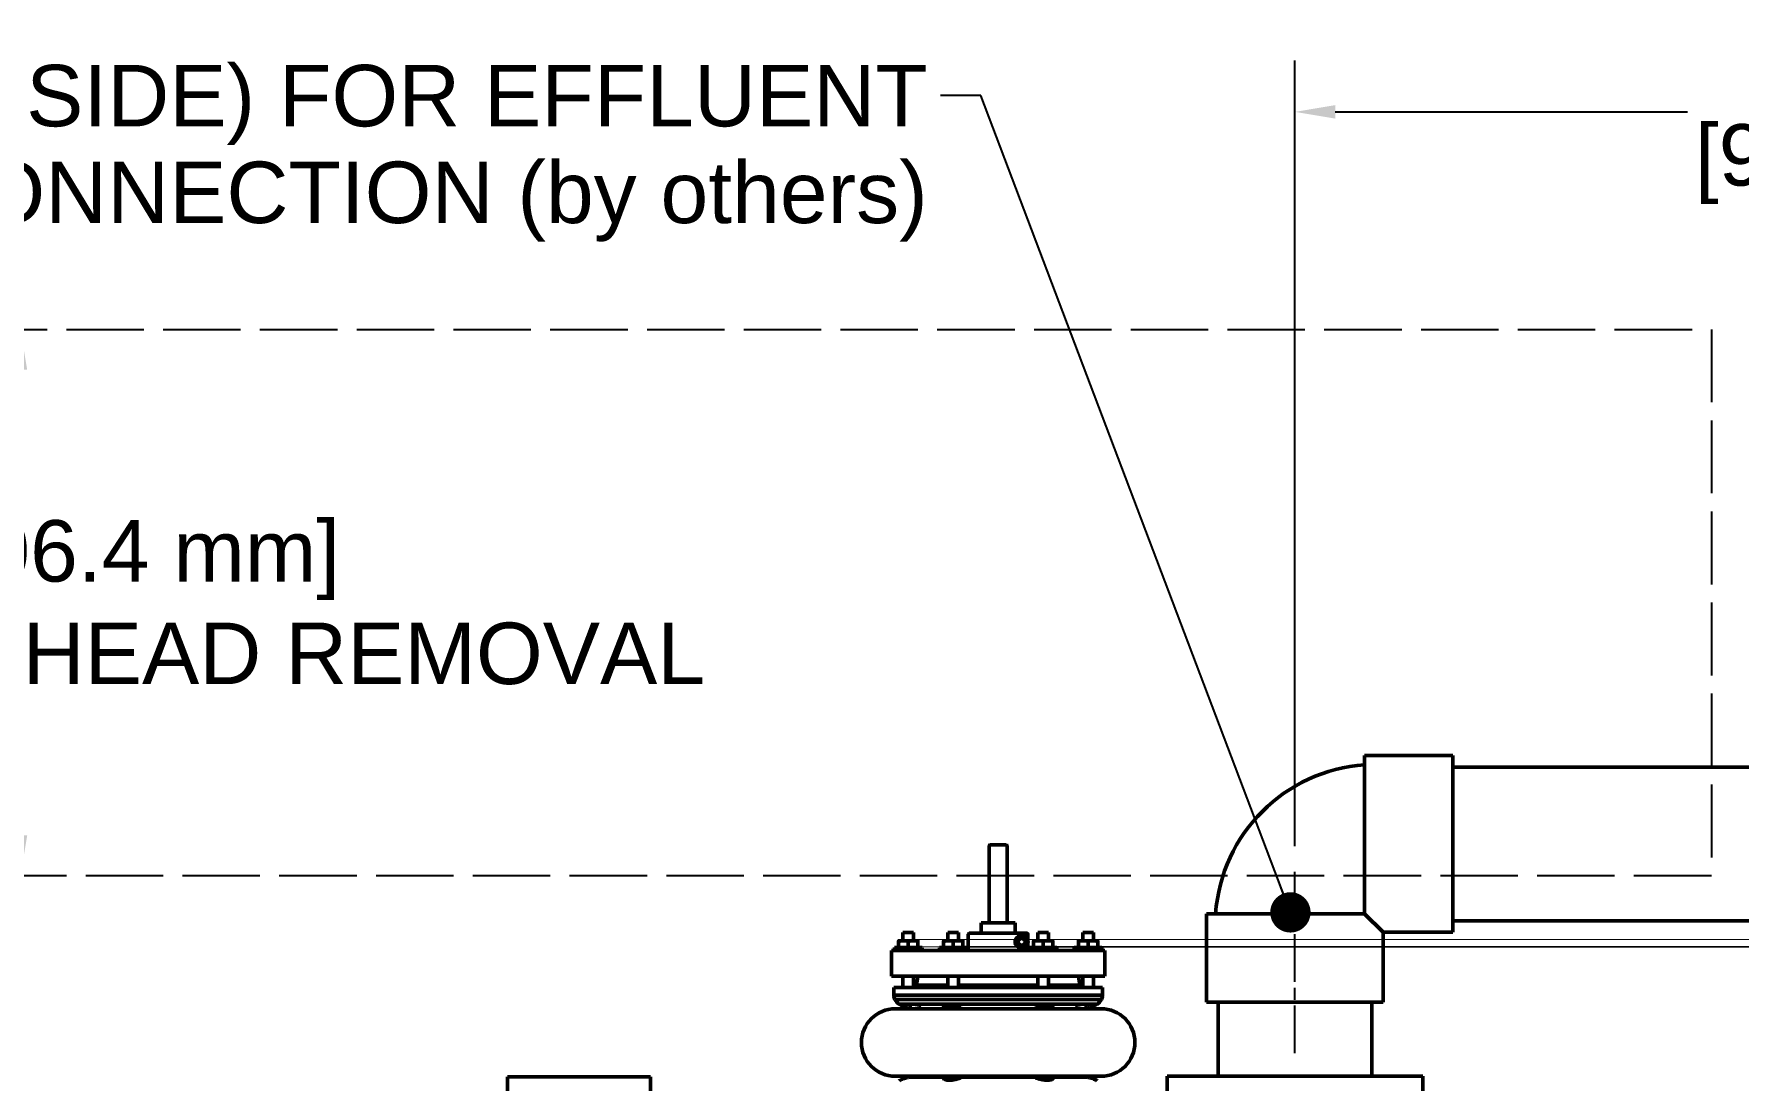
# Model space of a CAD drawing. Header units: inches. Extents: x 15 to 402, y 6 to 258.
# Drawn here: x 54.65 to 104.57, y 125.24 to 155.9 of the extents above; entities that cross this region are included whole.
import ezdxf

# ---------------------------------------------------------------- set-up
doc = ezdxf.new("R2010")
doc.units = ezdxf.units.IN
doc.header["$LTSCALE"] = 12
doc.header["$MEASUREMENT"] = 0
doc.linetypes.add('CHAIN', pattern=[0.7087, 0.4724, -0.0591, 0.1181, -0.0591])
doc.linetypes.add('DASHED_SPACE', pattern=[0.2067, 0.1654, -0.0413])
for name, color, linetype, lineweight in [('Centerline (ANSI)', 7, 'Continuous', 25), ('Dimension (ANSI)', 7, 'Continuous', 25), ('Sketch Geometry (ANSI)', 7, 'Continuous', 25), ('Symbol (ANSI)', 7, 'Continuous', 25), ('Visible (ANSI)', 7, 'Continuous', 50)]:
    doc.layers.add(name, color=color, linetype=linetype, lineweight=lineweight)
doc.styles.add('MEMCOR Medium', font='arial.ttf')
doc.dimstyles.new('Default (ANSI)', dxfattribs={"dimscale": 12, "dimtxt": 0.15, "dimasz": 0.098425, "dimexe": 0.125, "dimexo": 0.0625, "dimgap": 0.031496, "dimtad": 0, "dimtih": 1, "dimtoh": 1, "dimdec": 4, "dimrnd": 1e-08, "dimzin": 3, "dimdsep": 46, "dimlunit": 5, "dimtxsty": 'MEMCOR Medium', "dimcen": 0.09, "dimdle": 0.393701, "dimclrd": 256, "dimclre": 256, "dimclrt": 256, "dimadec": 0, "dimazin": 1, "dimtfac": 0.8, "dimtofl": 0, "dimtmove": 0, "dimatfit": 3, "dimfxl": 1, "dimfrac": 1, "dimtolj": 1, "dimtzin": 4, "dimlwd": -1, "dimlwe": -1, "dimarcsym": 0})
doc.dimstyles.new('Default (ANSI)$7', dxfattribs={"dimscale": 12, "dimtxt": 0.15, "dimasz": 0.098425, "dimexe": 0.125, "dimexo": 0.0625, "dimgap": 0.031496, "dimtad": 0, "dimtih": 1, "dimtoh": 1, "dimdec": 4, "dimrnd": 1e-08, "dimzin": 3, "dimdsep": 46, "dimlunit": 5, "dimtxsty": 'MEMCOR Medium', "dimcen": 0.09, "dimdle": 0.393701, "dimclrd": 256, "dimclre": 256, "dimclrt": 256, "dimadec": 0, "dimazin": 1, "dimtfac": 0.8, "dimtofl": 0, "dimtmove": 0, "dimatfit": 3, "dimfxl": 1, "dimfrac": 1, "dimtolj": 1, "dimtzin": 4, "dimlwd": -1, "dimlwe": -1, "dimarcsym": 0})
doc.dimstyles.new('Default (ANSI)-01', dxfattribs={"dimscale": 12, "dimtxt": 0.15, "dimasz": 0.098425, "dimexe": 0.125, "dimexo": 0.0625, "dimgap": 0.031496, "dimtad": 0, "dimtih": 1, "dimtoh": 1, "dimdec": 4, "dimrnd": 1e-08, "dimzin": 3, "dimdsep": 46, "dimlunit": 5, "dimtxsty": 'MEMCOR Medium', "dimcen": 0.09, "dimdle": 0.393701, "dimclrd": 256, "dimclre": 256, "dimclrt": 256, "dimadec": 0, "dimazin": 1, "dimtfac": 0.8, "dimtofl": 0, "dimtmove": 0, "dimatfit": 3, "dimfxl": 1, "dimfrac": 1, "dimtolj": 1, "dimtzin": 4, "dimlwd": -1, "dimlwe": -1, "dimarcsym": 0})

# ---------------------------------------------------------------- blocks, each defined once
blk = doc.blocks.new('*D21')
at = {"layer": 'Defpoints', "color": 0, "transparency": 16777216}
for p in [(35.762, 131.253), (26.842, 32.833), (66.4, 32.833)]:
    blk.add_point(p, dxfattribs=at)
at = {"layer": 'Dimension (ANSI)', "transparency": 16777216}
for p, q in [((35.012, 131.253), (25.342, 131.253)), ((26.842, 130.072), (26.842, 86.641)), ((26.842, 34.014), (26.842, 79.9)), ((65.65, 32.833), (25.342, 32.833))]:
    blk.add_line(p, q, dxfattribs=at)
for points in [[(26.646, 130.072), (27.039, 130.072), (26.842, 131.253)], [(26.646, 34.014), (27.039, 34.014), (26.842, 32.833)]]:
    blk.add_solid(points, dxfattribs=at)
at = {"layer": 'Dimension (ANSI)', "transparency": 16777216, "char_height": 1.8, "attachment_point": 5, "style": 'MEMCOR Medium'}
for s, insert in [('\\A1; 98{\\H0.8x;\\S7#16;} in', (26.842, 85.11)), ('\\A1;[2499.9 mm]', (26.842, 81.739))]:
    blk.add_mtext(s, dxfattribs=dict(at, insert=insert))
blk = doc.blocks.new('*D23')
at = {"layer": 'Defpoints', "color": 0, "transparency": 16777216}
for p in [(46.153, 147.253), (46.153, 131.253), (54.248, 131.253)]:
    blk.add_point(p, dxfattribs=at)
at = {"layer": 'Dimension (ANSI)', "transparency": 16777216}
for p, q in [((54.248, 146.072), (54.248, 142.066)), ((54.248, 132.434), (54.248, 136.44))]:
    blk.add_line(p, q, dxfattribs=at)
for points in [[(54.051, 146.072), (54.445, 146.072), (54.248, 147.253)], [(54.051, 132.434), (54.445, 132.434), (54.248, 131.253)]]:
    blk.add_solid(points, dxfattribs=at)
at = {"layer": 'Dimension (ANSI)', "transparency": 16777216, "insert": (54.248, 139.253), "char_height": 1.8, "attachment_point": 5, "style": 'MEMCOR Medium'}
blk.add_mtext('\\A1;\\fArial|b0|i0;16 in [406.4 mm]\\P\\fArial|b0|i0; MIN. FOR TANK HEAD REMOVAL', dxfattribs=at)
blk = doc.blocks.new('*D25')
at = {"layer": 'Defpoints', "color": 0, "transparency": 16777216}
for p in [(127.567, 153.623), (127.567, 136.683), (91.567, 131.368)]:
    blk.add_point(p, dxfattribs=at)
at = {"layer": 'Dimension (ANSI)', "transparency": 16777216}
for p, q in [((91.567, 132.118), (91.567, 155.123)), ((127.567, 137.433), (127.567, 155.123)), ((92.748, 153.623), (103.067, 153.623)), ((126.386, 153.623), (116.067, 153.623))]:
    blk.add_line(p, q, dxfattribs=at)
for points in [[(92.748, 153.82), (92.748, 153.427), (91.567, 153.623)], [(126.386, 153.82), (126.386, 153.427), (127.567, 153.623)]]:
    blk.add_solid(points, dxfattribs=at)
at = {"layer": 'Dimension (ANSI)', "transparency": 16777216, "char_height": 1.8, "attachment_point": 5, "style": 'MEMCOR Medium'}
for s, insert in [('\\A1; 36 in', (109.567, 154.921)), ('\\A1;[914.4 mm]', (109.567, 152.092))]:
    blk.add_mtext(s, dxfattribs=dict(at, insert=insert))

msp = doc.modelspace()

# ---------------------------------------------------------------- linework, layer by layer
at = {"layer": 'Centerline (ANSI)', "linetype": 'CHAIN', "ltscale": 0.245951}
msp.add_line((91.56721, 126.05326), (91.56721, 131.36826), dxfattribs=at)
at = {"layer": 'Sketch Geometry (ANSI)', "linetype": 'DASHED_SPACE', "ltscale": 1.142289}
for p, q in [((35.76235, 147.25289), (103.76235, 147.25289)), ((103.76235, 131.25289), (35.76235, 131.25289))]:
    msp.add_line(p, q, dxfattribs=at)
at = {"layer": 'Sketch Geometry (ANSI)', "linetype": 'DASHED_SPACE', "ltscale": 1.075095}
msp.add_line((103.76235, 147.25289), (103.76235, 131.25289), dxfattribs=at)
at = {"layer": 'Visible (ANSI)'}
for p, q in [((93.61021, 134.77026), (93.61021, 130.14026)), ((96.19721, 134.77026), (93.61021, 134.77026)), ((96.19721, 134.77026), (96.19721, 129.59626)), ((96.19721, 134.43326), (125.06721, 134.43326)), ((82.61708, 132.13554), (82.61708, 129.87156)), ((83.11646, 132.15642), (82.63796, 132.15642)), ((83.13734, 129.87156), (83.13734, 132.13554)), ((83.37721, 129.87156), (82.37721, 129.87156)), ((82.37721, 129.56576), (82.37721, 129.87156)), ((83.37721, 129.56576), (83.37721, 129.87156)), ((93.61021, 130.14026), (88.98021, 130.14026)), ((88.98021, 127.55326), (88.98021, 130.14026)), ((93.61021, 130.14026), (94.15421, 129.59626)), ((96.19721, 129.93326), (125.06721, 129.93326)), ((80.10537, 129.34876), (79.96462, 129.34876)), ((79.96462, 129.32846), (79.96462, 129.16607)), ((80.40237, 129.58576), (80.08987, 129.58576)), ((80.08987, 129.34876), (80.08987, 129.58576)), ((80.38687, 129.34876), (80.10537, 129.34876)), ((80.24612, 129.32846), (80.24612, 129.16607)), ((80.52762, 129.34876), (80.38687, 129.34876)), ((80.40237, 129.34876), (80.40237, 129.58576)), ((80.52762, 129.32846), (80.52762, 129.16607)), ((81.42162, 129.34876), (81.28087, 129.34876)), ((81.28087, 129.32846), (81.28087, 129.16607)), ((81.71862, 129.58576), (81.40612, 129.58576)), ((81.40612, 129.34876), (81.40612, 129.58576)), ((81.70312, 129.34876), (81.42162, 129.34876)), ((81.56237, 129.32846), (81.56237, 129.16607)), ((81.84387, 129.34876), (81.70312, 129.34876)), ((81.71862, 129.34876), (81.71862, 129.58576)), ((81.84387, 129.32846), (81.84387, 129.16607)), ((82.00221, 129.54076), (82.00221, 129.09076)), ((83.72681, 129.56576), (82.02721, 129.56576)), ((83.75182, 129.54076), (83.75182, 129.32791)), ((83.75182, 129.30362), (83.75182, 129.09076)), ((84.05412, 129.34876), (83.91337, 129.34876)), ((83.91337, 129.32846), (83.91337, 129.16607)), ((84.35112, 129.58576), (84.03862, 129.58576)), ((84.03862, 129.34876), (84.03862, 129.58576)), ((84.33562, 129.34876), (84.05412, 129.34876)), ((84.19487, 129.32846), (84.19487, 129.16607)), ((84.47637, 129.34876), (84.33562, 129.34876)), ((84.35112, 129.34876), (84.35112, 129.58576)), ((84.47637, 129.32846), (84.47637, 129.16607)), ((85.37037, 129.34876), (85.22962, 129.34876)), ((85.22962, 129.32846), (85.22962, 129.16607)), ((85.66737, 129.58576), (85.35487, 129.58576)), ((85.35487, 129.34876), (85.35487, 129.58576)), ((85.65187, 129.34876), (85.37037, 129.34876)), ((85.51112, 129.32846), (85.51112, 129.16607)), ((85.79262, 129.34876), (85.65187, 129.34876)), ((85.66737, 129.34876), (85.66737, 129.58576)), ((85.79262, 129.32846), (85.79262, 129.16607)), ((96.19721, 129.59626), (94.15421, 129.59626)), ((94.15421, 127.55326), (94.15421, 129.59626)), ((79.75221, 129.06576), (86.00221, 129.06576)), ((79.75221, 129.06576), (79.75221, 128.31576)), ((80.65212, 129.14576), (79.84012, 129.14576)), ((79.84012, 129.14576), (79.84012, 129.06576)), ((80.65212, 129.14576), (80.65212, 129.06576)), ((81.96837, 129.14576), (81.15637, 129.14576)), ((81.15637, 129.14576), (81.15637, 129.06576)), ((81.96837, 129.14576), (81.96837, 129.06576)), ((84.60087, 129.14576), (83.78887, 129.14576)), ((83.78887, 129.14576), (83.78887, 129.06576)), ((84.60087, 129.14576), (84.60087, 129.06576)), ((85.91712, 129.14576), (85.10512, 129.14576)), ((85.10512, 129.14576), (85.10512, 129.06576)), ((85.91712, 129.14576), (85.91712, 129.06576)), ((86.00221, 129.06576), (86.00221, 128.31576)), ((79.75221, 128.31576), (86.00221, 128.31576)), ((80.08987, 127.98332), (80.08987, 128.31576)), ((80.40237, 127.98332), (80.40237, 128.31576)), ((80.52872, 128.31576), (80.49167, 128.04515)), ((81.40612, 127.98332), (81.40612, 128.31576)), ((81.71862, 127.98332), (81.71862, 128.31576)), ((84.03862, 127.98332), (84.03862, 128.31576)), ((84.35112, 127.98332), (84.35112, 128.31576)), ((85.22852, 128.31576), (85.26557, 128.04515)), ((85.35487, 127.98332), (85.35487, 128.31576)), ((85.66737, 127.98332), (85.66737, 128.31576)), ((85.93753, 127.98332), (79.81971, 127.98332)), ((79.81971, 127.75262), (79.81971, 127.98332)), ((81.40612, 128.04515), (80.49167, 128.04515)), ((84.03862, 128.04515), (81.71862, 128.04515)), ((85.26557, 128.04515), (84.35112, 128.04515)), ((85.93753, 127.75262), (85.93753, 127.98332)), ((85.93753, 127.75262), (79.81971, 127.75262)), ((85.90087, 127.62625), (79.85638, 127.62625)), ((85.89333, 127.35784), (79.86391, 127.35784)), ((85.7766, 127.49417), (79.98064, 127.49417)), ((81.27369, 127.40756), (81.71185, 127.40756)), ((81.71185, 127.40756), (81.77961, 127.40756)), ((83.97764, 127.40756), (84.04539, 127.40756)), ((84.04539, 127.40756), (84.48356, 127.40756)), ((88.98021, 127.55326), (94.15421, 127.55326)), ((89.31721, 127.55326), (89.31721, 125.38326)), ((93.81721, 127.55326), (93.81721, 125.38326)), ((68.50807, 125.36576), (68.51049, 125.36576)), ((68.50807, 122.32939), (68.50807, 125.36576)), ((68.51049, 125.36576), (68.70801, 125.36576)), ((68.70801, 125.36576), (69.52613, 125.36576)), ((69.52613, 125.36576), (71.99825, 125.36576)), ((71.99825, 125.36576), (72.69772, 125.36576)), ((72.69772, 125.36576), (72.69772, 124.86576)), ((85.89333, 125.37981), (79.86391, 125.37981)), ((85.40523, 125.35683), (80.35201, 125.35683)), ((81.27369, 125.33009), (81.71185, 125.33009)), ((81.71185, 125.33009), (81.77961, 125.33009)), ((83.97764, 125.33009), (84.04539, 125.33009)), ((84.04539, 125.33009), (84.48356, 125.33009)), ((95.31171, 125.38326), (87.82271, 125.38326)), ((87.82271, 124.88326), (87.82271, 125.38326)), ((95.31171, 124.88326), (95.31171, 125.38326))]:
    msp.add_line(p, q, dxfattribs=at)
msp.add_circle((83.56471, 129.31576), 0.1775, dxfattribs=at)
for centre, radius, start, end in [((93.94721, 129.80326), 4.713, 94.100397, 175.899603), ((82.63796, 132.13554), 0.02088, 90, 180), ((83.11646, 132.13554), 0.02088, 0, 90), ((82.02721, 129.54076), 0.025, 90, 180), ((83.56471, 129.31576), 0.10825, 120, 180), ((83.56471, 129.31576), 0.10825, 180, 240), ((83.56471, 129.31576), 0.10825, 60, 120), ((83.56471, 129.31576), 0.1875, 275.809148, 84.190852), ((83.56471, 129.31576), 0.10825, 0, 60), ((83.56471, 129.31576), 0.10825, 300, 0), ((82.02721, 129.09076), 0.025, 180, 270), ((83.56471, 129.31576), 0.10825, 240, 300), ((80.55838, 127.92491), 0.1375, 119.023912, 154.864519), ((85.19886, 127.92491), 0.1375, 25.135481, 60.976088), ((79.86391, 126.36882), 0.98901, 90, 270), ((80.10823, 127.76782), 0.28891, 183.015326, 209.34172), ((80.2346, 127.8576), 0.44337, 211.453197, 235.054659), ((80.30354, 127.93237), 0.54432, 233.614904, 236.730675), ((80.39514, 127.86095), 0.50311, 270, 296.770015), ((85.36211, 127.86095), 0.50311, 243.229985, 270), ((85.45371, 127.93237), 0.54432, 303.269325, 306.385096), ((85.52264, 127.8576), 0.44337, 304.945341, 328.546803), ((85.89333, 126.36882), 0.98901, 270, 90), ((85.64902, 127.76782), 0.28891, 330.65828, 356.984674), ((80.39514, 124.8767), 0.50311, 72.616132, 90), ((85.36211, 124.8767), 0.50311, 90, 107.383868), ((80.30354, 124.80528), 0.54432, 123.269325, 126.385096), ((85.45371, 124.80528), 0.54432, 53.614904, 56.730675)]:
    msp.add_arc(centre, radius, start, end, dxfattribs=at)
for centre, major_axis, start_param, end_param in [((81.61532, 128.09119), (0, -0.71038), 0, 0.27525005), ((84.14193, 128.09119), (0, -0.71038), 6.00793526, 6.28318531), ((81.61532, 124.64645), (0, 0.71038), 6.00793526, 6.28318531), ((84.14193, 124.64645), (0, 0.71038), 0, 0.27525005)]:
    msp.add_ellipse(centre, major_axis=major_axis, ratio=0.5, start_param=start_param, end_param=end_param, dxfattribs=at)
for points, weights in [([(79.96462, 129.32846), (79.96462, 129.34876), (79.96462, 129.34876)], [1, 1.0379548493, 1]), ([(80.10537, 129.34876), (80.04005, 129.34876), (79.96462, 129.32846)], [1, 1.0379548493, 1]), ([(80.24612, 129.32846), (80.17069, 129.34876), (80.10537, 129.34876)], [1, 1.0379548493, 1]), ([(80.38687, 129.34876), (80.32155, 129.34876), (80.24612, 129.32846)], [1, 1.0379548493, 1]), ([(80.52762, 129.32846), (80.45219, 129.34876), (80.38687, 129.34876)], [1, 1.0379548493, 1]), ([(80.52762, 129.34876), (80.52762, 129.34876), (80.52762, 129.32846)], [1, 1.0379548493, 1]), ([(81.28087, 129.32846), (81.28087, 129.34876), (81.28087, 129.34876)], [1, 1.0379548493, 1]), ([(81.42162, 129.34876), (81.3563, 129.34876), (81.28087, 129.32846)], [1, 1.0379548493, 1]), ([(81.56237, 129.32846), (81.48694, 129.34876), (81.42162, 129.34876)], [1, 1.0379548493, 1]), ([(81.70312, 129.34876), (81.6378, 129.34876), (81.56237, 129.32846)], [1, 1.0379548493, 1]), ([(81.84387, 129.32846), (81.76844, 129.34876), (81.70312, 129.34876)], [1, 1.0379548493, 1]), ([(81.84387, 129.34876), (81.84387, 129.34876), (81.84387, 129.32846)], [1, 1.0379548493, 1]), ([(83.51059, 129.40951), (83.48352, 129.36264), (83.45646, 129.31576)], [1.19489831607, 1.37974972887, 1.19489831607]), ([(83.45646, 129.31576), (83.48352, 129.26889), (83.51059, 129.22201)], [1.19489831607, 1.37974972887, 1.19489831607]), ([(83.51059, 129.40951), (83.56471, 129.40951), (83.61884, 129.40951)], [1.19489831607, 1.37974972887, 1.19489831607]), ([(83.67297, 129.31576), (83.6459, 129.36264), (83.61884, 129.40951)], [1.19489831607, 1.37974972887, 1.19489831607]), ([(83.61884, 129.22201), (83.6459, 129.26889), (83.67297, 129.31576)], [1.19489831607, 1.37974972887, 1.19489831607]), ([(83.91337, 129.32846), (83.91337, 129.34876), (83.91337, 129.34876)], [1, 1.0379548493, 1]), ([(84.05412, 129.34876), (83.9888, 129.34876), (83.91337, 129.32846)], [1, 1.0379548493, 1]), ([(84.19487, 129.32846), (84.11944, 129.34876), (84.05412, 129.34876)], [1, 1.0379548493, 1]), ([(84.33562, 129.34876), (84.2703, 129.34876), (84.19487, 129.32846)], [1, 1.0379548493, 1]), ([(84.47637, 129.32846), (84.40094, 129.34876), (84.33562, 129.34876)], [1, 1.0379548493, 1]), ([(84.47637, 129.34876), (84.47637, 129.34876), (84.47637, 129.32846)], [1, 1.0379548493, 1]), ([(85.22962, 129.32846), (85.22962, 129.34876), (85.22962, 129.34876)], [1, 1.0379548493, 1]), ([(85.37037, 129.34876), (85.30505, 129.34876), (85.22962, 129.32846)], [1, 1.0379548493, 1]), ([(85.51112, 129.32846), (85.43569, 129.34876), (85.37037, 129.34876)], [1, 1.0379548493, 1]), ([(85.65187, 129.34876), (85.58655, 129.34876), (85.51112, 129.32846)], [1, 1.0379548493, 1]), ([(85.79262, 129.32846), (85.71719, 129.34876), (85.65187, 129.34876)], [1, 1.0379548493, 1]), ([(85.79262, 129.34876), (85.79262, 129.34876), (85.79262, 129.32846)], [1, 1.0379548493, 1]), ([(79.96462, 129.16607), (80.04005, 129.14576), (80.10537, 129.14576)], [1, 1.0379548493, 1]), ([(79.96462, 129.14576), (79.96462, 129.14576), (79.96462, 129.16607)], [1, 1.0379548493, 1]), ([(80.10537, 129.14576), (80.17069, 129.14576), (80.24612, 129.16607)], [1, 1.0379548493, 1]), ([(80.24612, 129.16607), (80.32155, 129.14576), (80.38687, 129.14576)], [1, 1.0379548493, 1]), ([(80.38687, 129.14576), (80.45219, 129.14576), (80.52762, 129.16607)], [1, 1.0379548493, 1]), ([(80.52762, 129.16607), (80.52762, 129.14576), (80.52762, 129.14576)], [1, 1.0379548493, 1]), ([(81.28087, 129.16607), (81.3563, 129.14576), (81.42162, 129.14576)], [1, 1.0379548493, 1]), ([(81.28087, 129.14576), (81.28087, 129.14576), (81.28087, 129.16607)], [1, 1.0379548493, 1]), ([(81.42162, 129.14576), (81.48694, 129.14576), (81.56237, 129.16607)], [1, 1.0379548493, 1]), ([(81.56237, 129.16607), (81.6378, 129.14576), (81.70312, 129.14576)], [1, 1.0379548493, 1]), ([(81.70312, 129.14576), (81.76844, 129.14576), (81.84387, 129.16607)], [1, 1.0379548493, 1]), ([(81.84387, 129.16607), (81.84387, 129.14576), (81.84387, 129.14576)], [1, 1.0379548493, 1]), ([(83.51059, 129.22201), (83.56471, 129.22201), (83.61884, 129.22201)], [1.19489831607, 1.37974972887, 1.19489831607]), ([(83.91337, 129.16607), (83.9888, 129.14576), (84.05412, 129.14576)], [1, 1.0379548493, 1]), ([(83.91337, 129.14576), (83.91337, 129.14576), (83.91337, 129.16607)], [1, 1.0379548493, 1]), ([(84.05412, 129.14576), (84.11944, 129.14576), (84.19487, 129.16607)], [1, 1.0379548493, 1]), ([(84.19487, 129.16607), (84.2703, 129.14576), (84.33562, 129.14576)], [1, 1.0379548493, 1]), ([(84.33562, 129.14576), (84.40094, 129.14576), (84.47637, 129.16607)], [1, 1.0379548493, 1]), ([(84.47637, 129.16607), (84.47637, 129.14576), (84.47637, 129.14576)], [1, 1.0379548493, 1]), ([(85.22962, 129.14576), (85.22962, 129.14576), (85.22962, 129.16607)], [1, 1.0379548493, 1]), ([(85.22962, 129.16607), (85.30505, 129.14576), (85.37037, 129.14576)], [1, 1.0379548493, 1]), ([(85.37037, 129.14576), (85.43569, 129.14576), (85.51112, 129.16607)], [1, 1.0379548493, 1]), ([(85.51112, 129.16607), (85.58655, 129.14576), (85.65187, 129.14576)], [1, 1.0379548493, 1]), ([(85.65187, 129.14576), (85.71719, 129.14576), (85.79262, 129.16607)], [1, 1.0379548493, 1]), ([(85.79262, 129.16607), (85.79262, 129.14576), (85.79262, 129.14576)], [1, 1.0379548493, 1])]:
    msp.add_rational_spline(points, weights, degree=2, dxfattribs=at)
for points, knots in [([(83.58369, 129.50232), (83.57752, 129.50294), (83.57119, 129.50326), (83.54355, 129.50326), (83.51878, 129.49951), (83.46924, 129.47934), (83.44455, 129.46283), (83.41113, 129.42519), (83.39865, 129.40587), (83.38166, 129.36255), (83.37721, 129.33857), (83.37721, 129.29296), (83.38166, 129.26897), (83.39865, 129.22566), (83.41113, 129.20634), (83.44455, 129.1687), (83.46924, 129.15219), (83.51878, 129.13202), (83.54355, 129.12826), (83.57119, 129.12826), (83.57752, 129.12859), (83.58369, 129.12921)], [-3.33220076, -3.33220076, -3.33220076, -3.33220076, -3.25244572, -3.25244572, -2.99173623, -2.99173623, -2.73102674, -2.73102674, -2.55727326, -2.55727326, -2.38351978, -2.38351978, -2.2097663, -2.2097663, -2.03601282, -2.03601282, -1.77530333, -1.77530333, -1.51459384, -1.51459384, -1.4348388, -1.4348388, -1.4348388, -1.4348388]), ([(83.72681, 129.56576), (83.7299, 129.56576), (83.73353, 129.56504), (83.73923, 129.56268), (83.74231, 129.56062), (83.74668, 129.55626), (83.74874, 129.55318), (83.7511, 129.54748), (83.75182, 129.54385), (83.75182, 129.54076)], [-0.0940630174, -0.0940630174, -0.0940630174, -0.0940630174, -0.0705380896, -0.0705380896, -0.0470190903, -0.0470190903, -0.0235068401, -0.0235068401, 0, 0, 0, 0]), ([(83.75182, 129.09076), (83.75182, 129.08768), (83.7511, 129.08405), (83.74874, 129.07835), (83.74668, 129.07527), (83.74231, 129.07091), (83.73923, 129.06885), (83.73353, 129.06649), (83.7299, 129.06576), (83.72681, 129.06576)], [-0.3762543148, -0.3762543148, -0.3762543148, -0.3762543148, -0.3527474747, -0.3527474747, -0.3292352244, -0.3292352244, -0.3057162252, -0.3057162252, -0.2821912973, -0.2821912973, -0.2821912973, -0.2821912973]), ([(80.00494, 127.47726), (80.00494, 127.47726), (80.00522, 127.4771), (80.00781, 127.47562), (80.01342, 127.47239), (80.03493, 127.46084), (80.05384, 127.45112), (80.10084, 127.43101), (80.12814, 127.42071), (80.15945, 127.41176)], [-0.876128166, -0.876128166, -0.876128166, -0.876128166, -0.813659189, -0.813659189, -0.590671631, -0.590671631, -0.282031987, -0.282031987, -0.000296534, -0.000296534, -0.000296534, -0.000296534]), ([(80.17467, 127.40756), (80.21018, 127.39664), (80.24218, 127.39034), (80.29271, 127.38328), (80.31417, 127.38182), (80.33633, 127.38098), (80.34197, 127.38089), (80.34887, 127.38082), (80.35081, 127.38082), (80.35181, 127.38082), (80.35194, 127.38082), (80.35201, 127.38082), (80.35201, 127.38082), (80.35201, 127.38082)], [0, 0, 0, 0, 0.36984756, 0.36984756, 0.69815251, 0.69815251, 0.84875858, 0.84875858, 0.96405871, 0.96405871, 0.99456845, 0.99456845, 1.00369322, 1.00369322, 1.00369322, 1.00369322]), ([(81.27291, 127.41176), (81.27249, 127.41953), (81.27781, 127.42832), (81.29746, 127.44514), (81.31172, 127.4532), (81.34822, 127.4667), (81.37066, 127.472), (81.41701, 127.47716), (81.43958, 127.47783), (81.49005, 127.47562), (81.51782, 127.47239), (81.58557, 127.46084), (81.62575, 127.45112), (81.69993, 127.43101), (81.73434, 127.42071), (81.76516, 127.41176)], [-1.7515344, -1.7515344, -1.7515344, -1.7515344, -1.5072642, -1.5072642, -1.26561295, -1.26561295, -1.01603872, -1.01603872, -0.81365919, -0.81365919, -0.59067163, -0.59067163, -0.28203199, -0.28203199, -0.00029653, -0.00029653, -0.00029653, -0.00029653]), ([(81.61532, 127.38082), (81.61442, 127.38082), (81.61351, 127.38082), (81.60956, 127.38082), (81.60648, 127.38082), (81.59158, 127.38082), (81.57937, 127.38082), (81.55031, 127.38089), (81.53342, 127.38098), (81.47906, 127.38182), (81.44082, 127.38328), (81.36216, 127.39034), (81.3185, 127.39664), (81.27369, 127.40756)], [-0.007943425, -0.007943425, -0.007943425, -0.007943425, 0, 0, 0.026559784, 0.026559784, 0.126932525, 0.126932525, 0.258040313, 0.258040313, 0.543841107, 0.543841107, 0.865806176, 0.865806176, 0.865806176, 0.865806176]), ([(81.77961, 127.40756), (81.77031, 127.39664), (81.75865, 127.39034), (81.7305, 127.38328), (81.71374, 127.38182), (81.68153, 127.38098), (81.67028, 127.38089), (81.64812, 127.38082), (81.63785, 127.38082), (81.62396, 127.38082), (81.62101, 127.38082), (81.61712, 127.38082), (81.61622, 127.38082), (81.61532, 127.38082)], [0, 0, 0, 0, 0.36984757, 0.36984757, 0.69815251, 0.69815251, 0.84875859, 0.84875859, 0.96405871, 0.96405871, 0.99456845, 0.99456845, 1.00369322, 1.00369322, 1.00369322, 1.00369322]), ([(84.14193, 127.38082), (84.14102, 127.38082), (84.14013, 127.38082), (84.13624, 127.38082), (84.13329, 127.38082), (84.11939, 127.38082), (84.10913, 127.38082), (84.08696, 127.38089), (84.07571, 127.38098), (84.04351, 127.38182), (84.02674, 127.38328), (83.9986, 127.39034), (83.98694, 127.39664), (83.97764, 127.40756)], [-0.007943425, -0.007943425, -0.007943425, -0.007943425, 0, 0, 0.026559784, 0.026559784, 0.126932525, 0.126932525, 0.258040314, 0.258040314, 0.543841108, 0.543841108, 0.865806178, 0.865806178, 0.865806178, 0.865806178]), ([(83.99208, 127.41176), (84.01964, 127.41976), (84.05007, 127.42884), (84.11691, 127.44733), (84.15378, 127.45667), (84.22966, 127.47141), (84.26826, 127.4763), (84.34142, 127.478), (84.37461, 127.47448), (84.43071, 127.46049), (84.45288, 127.45004), (84.47854, 127.42976), (84.48479, 127.42017), (84.48434, 127.41176)], [-1.75251203, -1.75251203, -1.75251203, -1.75251203, -1.50091949, -1.50091949, -1.21676475, -1.21676475, -0.90923135, -0.90923135, -0.59084001, -0.59084001, -0.26462762, -0.26462762, 0, 0, 0, 0]), ([(84.48356, 127.40756), (84.43875, 127.39664), (84.39509, 127.39034), (84.31642, 127.38328), (84.27819, 127.38182), (84.22382, 127.38098), (84.20694, 127.38089), (84.17788, 127.38082), (84.16567, 127.38082), (84.15077, 127.38082), (84.14769, 127.38082), (84.14373, 127.38082), (84.14283, 127.38082), (84.14193, 127.38082)], [0, 0, 0, 0, 0.36984756, 0.36984756, 0.69815251, 0.69815251, 0.84875858, 0.84875858, 0.96405871, 0.96405871, 0.99456845, 0.99456845, 1.00369322, 1.00369322, 1.00369322, 1.00369322]), ([(85.40523, 127.38082), (85.40523, 127.38082), (85.40524, 127.38082), (85.4053, 127.38082), (85.40543, 127.38082), (85.40644, 127.38082), (85.40838, 127.38082), (85.41527, 127.38089), (85.42091, 127.38098), (85.44307, 127.38182), (85.46454, 127.38328), (85.51507, 127.39034), (85.54706, 127.39664), (85.58257, 127.40756)], [-0.007943425, -0.007943425, -0.007943425, -0.007943425, 0, 0, 0.026559783, 0.026559783, 0.126932523, 0.126932523, 0.258040311, 0.258040311, 0.543841099, 0.543841099, 0.865806172, 0.865806172, 0.865806172, 0.865806172]), ([(85.59779, 127.41176), (85.62499, 127.41953), (85.64915, 127.42832), (85.69003, 127.44514), (85.70694, 127.4532), (85.73357, 127.4667), (85.74302, 127.472), (85.75089, 127.47645), (85.75231, 127.47726), (85.75231, 127.47726)], [-1.7515344, -1.7515344, -1.7515344, -1.7515344, -1.507264199, -1.507264199, -1.265612948, -1.265612948, -1.016038721, -1.016038721, -0.876128166, -0.876128166, -0.876128166, -0.876128166]), ([(80.15945, 125.32589), (80.13226, 125.31812), (80.10809, 125.30933), (80.06721, 125.29251), (80.05031, 125.28445), (80.02368, 125.27095), (80.01422, 125.26565), (80.00635, 125.2612), (80.00493, 125.26039), (80.00494, 125.26039)], [-1.751534401, -1.751534401, -1.751534401, -1.751534401, -1.507264199, -1.507264199, -1.265612948, -1.265612948, -1.016038721, -1.016038721, -0.876128166, -0.876128166, -0.876128166, -0.876128166]), ([(80.35201, 125.35683), (80.35201, 125.35683), (80.35201, 125.35683), (80.35194, 125.35683), (80.35181, 125.35683), (80.35081, 125.35683), (80.34887, 125.35683), (80.34197, 125.35676), (80.33633, 125.35667), (80.31417, 125.35583), (80.29271, 125.35437), (80.24218, 125.34731), (80.21018, 125.34101), (80.17467, 125.33009)], [-0.007942405, -0.007942405, -0.007942405, -0.007942405, 0, 0, 0.02655874, 0.02655874, 0.126925063, 0.126925063, 0.258024342, 0.258024342, 0.543806716, 0.543806716, 0.86575056, 0.86575056, 0.86575056, 0.86575056]), ([(81.76516, 125.32589), (81.73839, 125.31812), (81.70891, 125.30933), (81.64838, 125.29251), (81.6172, 125.28445), (81.55408, 125.27095), (81.52219, 125.26565), (81.4667, 125.26049), (81.44299, 125.25982), (81.39639, 125.26203), (81.37423, 125.26526), (81.32798, 125.27681), (81.30671, 125.28652), (81.27954, 125.30664), (81.27242, 125.31694), (81.27291, 125.32589)], [-1.7515344, -1.7515344, -1.7515344, -1.7515344, -1.5072642, -1.5072642, -1.26561295, -1.26561295, -1.01603872, -1.01603872, -0.81365919, -0.81365919, -0.59067163, -0.59067163, -0.28203199, -0.28203199, -0.00029653, -0.00029653, -0.00029653, -0.00029653]), ([(81.27369, 125.33009), (81.3185, 125.34101), (81.36216, 125.34731), (81.44082, 125.35437), (81.47906, 125.35583), (81.53342, 125.35667), (81.55031, 125.35676), (81.57937, 125.35683), (81.59158, 125.35683), (81.60648, 125.35683), (81.60956, 125.35683), (81.61351, 125.35683), (81.61442, 125.35683), (81.61532, 125.35683)], [0, 0, 0, 0, 0.36984723, 0.36984723, 0.69815237, 0.69815237, 0.84875847, 0.84875847, 0.96405872, 0.96405872, 0.99456925, 0.99456925, 1.00369343, 1.00369343, 1.00369343, 1.00369343]), ([(81.61532, 125.35683), (81.61622, 125.35683), (81.61712, 125.35683), (81.62101, 125.35683), (81.62396, 125.35683), (81.63785, 125.35683), (81.64812, 125.35683), (81.67028, 125.35676), (81.68153, 125.35667), (81.71374, 125.35583), (81.7305, 125.35437), (81.75865, 125.34731), (81.77031, 125.34101), (81.77961, 125.33009)], [-0.007942405, -0.007942405, -0.007942405, -0.007942405, 0, 0, 0.026558741, 0.026558741, 0.126925064, 0.126925064, 0.258024344, 0.258024344, 0.543806721, 0.543806721, 0.865750562, 0.865750562, 0.865750562, 0.865750562]), ([(83.97764, 125.33009), (83.98694, 125.34101), (83.9986, 125.34731), (84.02674, 125.35437), (84.04351, 125.35583), (84.07571, 125.35667), (84.08696, 125.35676), (84.10913, 125.35683), (84.11939, 125.35683), (84.13329, 125.35683), (84.13624, 125.35683), (84.14013, 125.35683), (84.14102, 125.35683), (84.14193, 125.35683)], [0, 0, 0, 0, 0.36984723, 0.36984723, 0.69815237, 0.69815237, 0.84875847, 0.84875847, 0.96405872, 0.96405872, 0.99456925, 0.99456925, 1.00369343, 1.00369343, 1.00369343, 1.00369343]), ([(84.48434, 125.32589), (84.48477, 125.31789), (84.47912, 125.30881), (84.45688, 125.29032), (84.43891, 125.28098), (84.39127, 125.26624), (84.36098, 125.26135), (84.29079, 125.25965), (84.25173, 125.26317), (84.16957, 125.27716), (84.12705, 125.28761), (84.05315, 125.30789), (84.02103, 125.31748), (83.99208, 125.32589)], [-1.75251203, -1.75251203, -1.75251203, -1.75251203, -1.50091949, -1.50091949, -1.21676475, -1.21676475, -0.90923135, -0.90923135, -0.59084001, -0.59084001, -0.26462762, -0.26462762, 0, 0, 0, 0]), ([(84.14193, 125.35683), (84.14283, 125.35683), (84.14373, 125.35683), (84.14769, 125.35683), (84.15077, 125.35683), (84.16567, 125.35683), (84.17788, 125.35683), (84.20694, 125.35676), (84.22382, 125.35667), (84.27819, 125.35583), (84.31642, 125.35437), (84.39509, 125.34731), (84.43875, 125.34101), (84.48356, 125.33009)], [-0.007942405, -0.007942405, -0.007942405, -0.007942405, 0, 0, 0.026558741, 0.026558741, 0.126925064, 0.126925064, 0.258024344, 0.258024344, 0.543806722, 0.543806722, 0.865750564, 0.865750564, 0.865750564, 0.865750564]), ([(85.58257, 125.33009), (85.54706, 125.34101), (85.51507, 125.34731), (85.46454, 125.35437), (85.44307, 125.35583), (85.42091, 125.35667), (85.41527, 125.35676), (85.40838, 125.35683), (85.40644, 125.35683), (85.40543, 125.35683), (85.4053, 125.35683), (85.40524, 125.35683), (85.40523, 125.35683), (85.40523, 125.35683)], [0, 0, 0, 0, 0.36984723, 0.36984723, 0.69815237, 0.69815237, 0.84875846, 0.84875846, 0.96405872, 0.96405872, 0.99456924, 0.99456924, 1.00369343, 1.00369343, 1.00369343, 1.00369343]), ([(85.75231, 125.26039), (85.75231, 125.26039), (85.75203, 125.26055), (85.74943, 125.26203), (85.74382, 125.26526), (85.72231, 125.27681), (85.70341, 125.28652), (85.6564, 125.30664), (85.6291, 125.31694), (85.59779, 125.32589)], [-0.876128166, -0.876128166, -0.876128166, -0.876128166, -0.813659189, -0.813659189, -0.590671631, -0.590671631, -0.282031987, -0.282031987, -0.000296534, -0.000296534, -0.000296534, -0.000296534])]:
    msp.add_open_spline(points, degree=3, knots=knots, dxfattribs=at)
for points in [[(80.15945, 127.41176), (80.16443, 127.41034), (80.16951, 127.40893), (80.17467, 127.40756)], [(81.27369, 127.40756), (81.27324, 127.40893), (81.27299, 127.41034), (81.27291, 127.41176)], [(81.76516, 127.41176), (81.77007, 127.41034), (81.77489, 127.40893), (81.77961, 127.40756)], [(83.97764, 127.40756), (83.98236, 127.40893), (83.98717, 127.41034), (83.99208, 127.41176)], [(84.48434, 127.41176), (84.48426, 127.41034), (84.484, 127.40893), (84.48356, 127.40756)], [(85.58257, 127.40756), (85.58773, 127.40893), (85.59281, 127.41034), (85.59779, 127.41176)], [(80.17467, 125.33009), (80.16951, 125.32872), (80.16443, 125.32731), (80.15945, 125.32589)], [(81.27291, 125.32589), (81.27299, 125.32731), (81.27324, 125.32872), (81.27369, 125.33009)], [(81.77961, 125.33009), (81.77489, 125.32872), (81.77007, 125.32731), (81.76516, 125.32589)], [(83.99208, 125.32589), (83.98717, 125.32731), (83.98236, 125.32872), (83.97764, 125.33009)], [(84.48356, 125.33009), (84.484, 125.32872), (84.48426, 125.32731), (84.48434, 125.32589)], [(85.59779, 125.32589), (85.59281, 125.32731), (85.58773, 125.32872), (85.58257, 125.33009)]]:
    msp.add_open_spline(points, degree=3, dxfattribs=at)

# ---------------------------------------------------------------- texts
at = {"layer": 'Symbol (ANSI)', "insert": (80.81548, 154.99933), "char_height": 1.8000001, "width": 56.4503077, "attachment_point": 3, "line_spacing_factor": 0.944221, "style": 'MEMCOR Medium'}
msp.add_mtext('\\fArial|b0|i0;1/4 in [6.35 mm] FPT (FARSIDE) FOR EFFLUENT\\P\\fArial|b0|i0;PRESSURE GAUGE CONNECTION (by others)\\P', dxfattribs=at)

# ---------------------------------------------------------------- dimensions: what is measured, and where the dimension line sits
at = {"layer": 'Dimension (ANSI)'}
dim = msp.add_linear_dim(base=(127.56721, 153.62339), p1=(91.56721, 131.36826), p2=(127.56721, 136.68326), text=' <> in\\X[914.4 mm]', dimstyle='Default (ANSI)', override={"dimgap": 0.031496, "dimtih": 0, "dimtoh": 0, "dimdec": 4, "dimpost": '', "dimtol": 0, "dimlim": 0, "dimtp": 0, "dimtm": 0, "dimtdec": 2, "dimatfit": 1}, dxfattribs=at)
dim.commit()
dim.dimension.update_dxf_attribs({"geometry": '*D25', "text_midpoint": (109.56696, 153.62339), "dimtype": 160})
for base, p1, p2, angle, text, dimstyle, override, picture, middle in [((54.24785, 131.25289), (46.15308, 147.25289), (46.15308, 131.25289), 270, '\\fArial|b0|i0;<> in [406.4 mm]\\P\\fArial|b0|i0; MIN. FOR TANK HEAD REMOVAL', 'Default (ANSI)-01', {"dimgap": 0.031496, "dimdec": 4, "dimpost": '', "dimse1": 1, "dimse2": 1, "dimtol": 0, "dimlim": 0, "dimtp": 0, "dimtm": 0, "dimtdec": 2, "dimatfit": 1}, '*D23', (54.24785, 139.25289)), ((26.8424, 32.83276), (35.76235, 131.25289), (66.40008, 32.83276), 90, ' <> in\\X[2499.9 mm]', 'Default (ANSI)', {"dimgap": 0.031496, "dimdec": 4, "dimpost": '', "dimtol": 0, "dimlim": 0, "dimtp": 0, "dimtm": 0, "dimtdec": 2, "dimatfit": 1}, '*D21', (26.8424, 83.27039))]:
    dim = msp.add_linear_dim(base=base, p1=p1, p2=p2, angle=angle, text=text, dimstyle=dimstyle, override=override, dxfattribs=at)
    dim.commit()
    dim.dimension.update_dxf_attribs({"geometry": picture, "text_midpoint": middle, "dimtype": 160})

# ---------------------------------------------------------------- leaders
at = {"layer": 'Symbol (ANSI)', "annotation_type": 0, "has_hookline": 1, "hookline_direction": 1, "text_width": 56.12292}
msp.add_leader([(91.43633, 130.17925), (82.37454, 154.09933), (81.19343, 154.09933)], dimstyle='Default (ANSI)$7', override={"dimasz": 0.098425, "dimtad": 0, "dimldrblk": 'Dot'}, dxfattribs=at)

doc.saveas('drawing.dxf')
